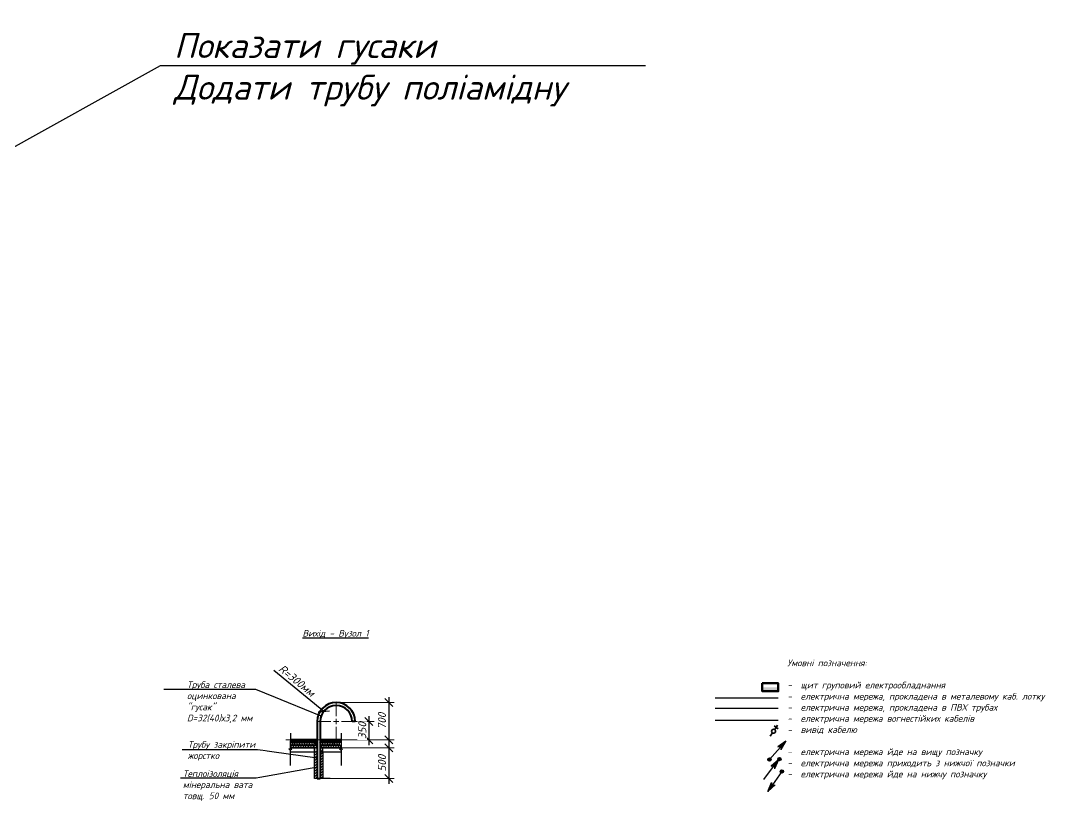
# Model space of a CAD drawing. Header units: millimetres. Extents: x -164867 to 807677, y -316775 to 513985.
# Drawn here: x 768780 to 807207, y 253372 to 282693 of the extents above; entities that cross this region are included whole.
import ezdxf
from ezdxf import colors
from ezdxf.entities.mleader import LeaderData, LeaderLine
from ezdxf.math import Vec2, Vec3

# ---------------------------------------------------------------- set-up
doc = ezdxf.new("R2010")
doc.units = ezdxf.units.MM
doc.layers.get('Defpoints').update_dxf_attribs({"color": 140})
doc.layers.add('0S-Insulation_pattern', color=120, linetype='Continuous')
doc.layers.add('выноски', color=7, linetype='Continuous')
for name, color, linetype, lineweight in [('E_Аварійні мережі', 1, 'Continuous', 30), ('E_В лотку', 5, 'Kabl_in_Lotok', 30), ('E_Обладнання', 84, 'Continuous', 35), ('E_Розп. мережі', 5, 'Continuous', 30), ('E_Щити', 1, 'Continuous', 50), ('okna', 7, 'Continuous', 13), ('Балки', 5, 'Continuous', 30)]:
    doc.layers.add(name, color=color, linetype=linetype, lineweight=lineweight)
doc.styles.add('GOST 2.304', font='isocpeui.ttf')
doc.styles.add('ГОСТ', font='isocpeui.ttf')
doc.styles.add('ГОСТ 2.304', font='isocpeui.ttf')
doc.linetypes.add('Kabl_in_Lotok', pattern='A,10,[130,ltypeshp.shx,S=1,R=0,X=0,Y=0],1,[130,ltypeshp.shx,S=1,R=90,X=0,Y=-1],1,[130,ltypeshp.shx,S=1,R=0,X=0,Y=0],10', length=22)
doc.dimstyles.new('Копия ГОСТ М100', dxfattribs={"dimscale": 100, "dimtxt": 3, "dimasz": 3, "dimexe": 2, "dimexo": 0, "dimgap": 1, "dimtad": 1, "dimdec": 0, "dimzin": 0, "dimdsep": 46, "dimtxsty": 'ГОСТ', "dimblk": 'OBLIQUE', "dimcen": -1, "dimdle": 2, "dimadec": 0, "dimazin": 0, "dimtfac": 1, "dimtdec": 0, "dimtofl": 0, "dimtmove": 0, "dimatfit": 3, "dimldrblk": 'OBLIQUE', "dimfxl": 0.18, "dimtfill": 1, "dimtolj": 1, "dimtzin": 0, "dimlwe": 9, "dimarcsym": 0})

# ---------------------------------------------------------------- blocks, each defined once
blk = doc.blocks.new('электровывод')
at = {"color": 0, "linetype": 'ByBlock', "lineweight": -2}
for p, q in [((-123, 124), (-205, 207)), ((-202, 127), (-125, 204)), ((-59, 60), (0, 0))]:
    blk.add_line(p, q, dxfattribs=at)
blk.add_circle((-91, 92), 44.9, dxfattribs=at)
blk = doc.blocks.new('*U6')
at = {"lineweight": 40}
h = blk.add_hatch(color=0, dxfattribs=at)
h.dxf.hatch_style = 1
h.paths.add_polyline_path([(300, 150), (-300, 150), (-300, 0), (300, 0)])
at = {"color": 0}
blk.add_lwpolyline([(-300, 300), (300, 300), (300, 0), (-300, 0)], close=True, dxfattribs=at)
blk = doc.blocks.new('*U69')
at = {"lineweight": -2}
h = blk.add_hatch(color=256, dxfattribs=at)
edge = h.paths.add_edge_path()
edge.add_arc((0.07, 0), 1.28, 0, 360)
h = blk.add_hatch(color=256, dxfattribs=at)
h.paths.add_polyline_path([(-0.47, -0.71), (-5.33, -6.22), (-2.9, -5.18)])
h.paths.add_polyline_path([(-0.47, -0.71), (-2.9, -5.18), (-2.45, -7.79)])
for p, q in [((-9.24, -16.84), (-0.47, -0.71)), ((-0.47, -0.71), (-5.33, -6.22)), ((-0.47, -0.71), (-5.33, -6.22)), ((-5.33, -6.22), (-2.9, -5.18)), ((-5.33, -6.22), (-2.9, -5.18)), ((-2.9, -5.18), (-2.45, -7.79)), ((-2.9, -5.18), (-2.45, -7.79)), ((-0.47, -0.71), (-2.45, -7.79)), ((-0.47, -0.71), (-2.45, -7.79))]:
    blk.add_line(p, q, dxfattribs=at)
blk.add_circle((0.11, 0), 1.24, dxfattribs=at)
blk = doc.blocks.new('*U68')
at = {"lineweight": -2}
h = blk.add_hatch(color=256, dxfattribs=at)
h.paths.add_polyline_path([(8.77, 16.13), (3.9, 10.61), (6.34, 11.65)])
h.paths.add_polyline_path([(8.77, 16.13), (6.34, 11.65), (6.79, 9.05)])
h = blk.add_hatch(color=256, dxfattribs=at)
edge = h.paths.add_edge_path()
edge.add_arc((0.07, 0), 1.28, 0, 360)
for p, q in [((0, 0), (8.77, 16.13)), ((8.77, 16.13), (3.9, 10.61)), ((8.77, 16.13), (6.79, 9.05)), ((3.9, 10.61), (6.34, 11.65)), ((6.34, 11.65), (6.79, 9.05))]:
    blk.add_line(p, q, dxfattribs=at)
blk.add_circle((0.11, 0), 1.24, dxfattribs=at)
blk = doc.blocks.new('*U18')
at = {"lineweight": -2}
h = blk.add_hatch(color=256, dxfattribs=at)
edge = h.paths.add_edge_path()
edge.add_arc((0.07, 0), 1.28, 0, 360)
h = blk.add_hatch(color=256, dxfattribs=at)
h.paths.add_polyline_path([(8.88, -16.13), (4.02, -10.62), (6.45, -11.65)])
h.paths.add_polyline_path([(8.88, -16.13), (6.45, -11.65), (6.9, -9.05)])
for p, q in [((0.11, 0), (8.88, -16.13)), ((8.88, -16.13), (4.02, -10.62)), ((4.02, -10.62), (6.45, -11.65)), ((6.45, -11.65), (6.9, -9.05)), ((8.88, -16.13), (6.9, -9.05))]:
    blk.add_line(p, q, dxfattribs=at)
blk.add_circle((0.11, 0), 1.24, dxfattribs=at)
blk = doc.blocks.new('_None')
blk = doc.blocks.new('_Oblique')
at = {"color": 0, "linetype": 'ByBlock', "lineweight": -2}
blk.add_line((-0.5, -0.5), (0.5, 0.5), dxfattribs=at)
blk = doc.blocks.new('*D510')
at = {"color": 0, "lineweight": 9, "ltscale": 10, "transparency": 16777216}
for p, q in [((780615, 257124), (782783, 257124)), ((778728, 255724), (782783, 255724))]:
    blk.add_line(p, q, dxfattribs=at)
at = {"color": 0, "lineweight": -2, "ltscale": 10, "transparency": 16777216}
blk.add_line((782583, 257324), (782583, 255524), dxfattribs=at)
at = {"layer": 'Defpoints', "color": 0, "ltscale": 10, "transparency": 16777216}
for p in [(780615, 257124), (778728, 255724), (782583, 255724)]:
    blk.add_point(p, dxfattribs=at)
at = {"color": 0, "lineweight": -2, "ltscale": 10, "transparency": 16777216, "xscale": 300, "yscale": 300, "zscale": 300}
for p, rotation in [((782583, 257124), 90), ((782583, 255724), 270)]:
    blk.add_blockref('_Oblique', p, dxfattribs=dict(at, rotation=rotation))
at = {"color": 0, "ltscale": 10, "transparency": 16777216, "insert": (782331, 256424), "char_height": 300, "attachment_point": 5, "rotation": 90, "style": 'ГОСТ', "bg_fill": 3, "box_fill_scale": 1.1, "bg_fill_color": 256, "bg_fill_true_color": 13158600, "bg_fill_transparency": 0}
blk.add_mtext('\\A1;700', dxfattribs=at)
blk = doc.blocks.new('*D511')
at = {"color": 0, "lineweight": -2, "ltscale": 10, "transparency": 16777216}
blk.add_line((782583, 255619), (782583, 254068), dxfattribs=at)
at = {"color": 0, "lineweight": 9, "ltscale": 10, "transparency": 16777216}
for p, q in [((780015, 255419), (782783, 255419)), ((779958, 254268), (782783, 254268))]:
    blk.add_line(p, q, dxfattribs=at)
at = {"layer": 'Defpoints', "color": 0, "ltscale": 10, "transparency": 16777216}
for p in [(780015, 255419), (779958, 254268), (782583, 254268)]:
    blk.add_point(p, dxfattribs=at)
at = {"color": 0, "lineweight": -2, "ltscale": 10, "transparency": 16777216, "xscale": 300, "yscale": 300, "zscale": 300}
for p, rotation in [((782583, 255419), 90), ((782583, 254268), 270)]:
    blk.add_blockref('_Oblique', p, dxfattribs=dict(at, rotation=rotation))
at = {"color": 0, "ltscale": 10, "transparency": 16777216, "insert": (782333, 254844), "char_height": 300, "attachment_point": 5, "rotation": 90, "style": 'ГОСТ', "bg_fill": 3, "box_fill_scale": 1.1, "bg_fill_color": 256, "bg_fill_true_color": 13158600, "bg_fill_transparency": 0}
blk.add_mtext('\\A1;500', dxfattribs=at)
blk = doc.blocks.new('*D512')
at = {"color": 0, "lineweight": -2, "ltscale": 10, "transparency": 16777216}
blk.add_line((778282, 258329), (780152, 256791), dxfattribs=at)
at = {"color": 0, "lineweight": 9, "ltscale": 10, "transparency": 16777216}
for p, q in [((780615, 256610), (780615, 257110)), ((780415, 256410), (779915, 256410)), ((780515, 256410), (780715, 256410)), ((780615, 256310), (780615, 256510)), ((780815, 256410), (781315, 256410)), ((780615, 256210), (780615, 255710))]:
    blk.add_line(p, q, dxfattribs=at)
at = {"layer": 'Defpoints', "color": 0, "ltscale": 10, "transparency": 16777216}
for p in [(780152, 256791), (780615, 256410)]:
    blk.add_point(p, dxfattribs=at)
at = {"color": 0, "lineweight": -2, "ltscale": 10, "transparency": 16777216, "xscale": 300, "yscale": 300, "zscale": 300, "rotation": 320.5607098328831}
blk.add_blockref('_Oblique', (780152, 256791), dxfattribs=at)
at = {"color": 0, "ltscale": 10, "transparency": 16777216, "insert": (779144, 257943), "char_height": 300, "attachment_point": 5, "rotation": 320.5607, "style": 'ГОСТ', "bg_fill": 3, "box_fill_scale": 1.1, "bg_fill_color": 256, "bg_fill_true_color": 13158600, "bg_fill_transparency": 0}
blk.add_mtext('\\A1;R=300мм', dxfattribs=at)
blk = doc.blocks.new('*D517')
at = {"color": 0, "lineweight": 9, "ltscale": 10, "transparency": 16777216}
for p, q in [((781272, 256410), (782043, 256410)), ((780796, 255722), (782043, 255722))]:
    blk.add_line(p, q, dxfattribs=at)
at = {"color": 0, "lineweight": -2, "ltscale": 10, "transparency": 16777216}
blk.add_line((781843, 256610), (781843, 255522), dxfattribs=at)
at = {"layer": 'Defpoints', "color": 0, "ltscale": 10, "transparency": 16777216}
blk.add_point((780796, 255722), dxfattribs=at)
at = {"color": 0, "lineweight": -2, "ltscale": 10, "transparency": 16777216, "xscale": 300, "yscale": 300, "zscale": 300}
for p, rotation in [((781843, 256410), 90), ((781843, 255722), 270)]:
    blk.add_blockref('_Oblique', p, dxfattribs=dict(at, rotation=rotation))
at = {"color": 0, "ltscale": 10, "transparency": 16777216, "insert": (781593, 256066), "char_height": 300, "attachment_point": 5, "rotation": 90, "style": 'ГОСТ', "bg_fill": 3, "box_fill_scale": 1.1, "bg_fill_color": 256, "bg_fill_true_color": 13158600, "bg_fill_transparency": 0}
blk.add_mtext('\\A1;350', dxfattribs=at)
at = {"layer": 'Defpoints', "color": 0, "ltscale": 10, "transparency": 16777216}
for p in [(781272, 256410), (781843, 255722)]:
    blk.add_point(p, dxfattribs=at)

msp = doc.modelspace()

# ---------------------------------------------------------------- hatches: boundary and pattern name
at = {"ltscale": 10}
h = msp.add_hatch(dxfattribs=at)
h.set_pattern_fill('JIS_WOOD', color=256, scale=100)
h.set_pattern_definition([(45, (496988.22, 426718.01), (-50, 50), [])])
h.paths.add_polyline_path([(780115.29, 255258.86), (780015.29, 255258.86), (780015.29, 254858.86), (780115.29, 254858.86)])
h.paths.add_polyline_path([(780115.29, 254858.86), (780015.29, 254858.86), (780015.29, 254268.22), (780115.29, 254268.22)])
h.paths.add_polyline_path([(780115.29, 255410.56), (780038.08, 255268.22), (780115.29, 255268.22)])
h.paths.add_polyline_path([(779809.87, 255408.7), (779801.29, 255408.7), (779801.29, 255268.22), (779878.5, 255268.22)])
h.paths.add_polyline_path([(779901.29, 255258.86), (779801.29, 255258.86), (779801.29, 254858.86), (779901.29, 254858.86)])
h.paths.add_polyline_path([(779901.29, 254858.86), (779801.29, 254858.86), (779801.29, 254268.22), (779901.29, 254268.22)])

# ---------------------------------------------------------------- linework, layer by layer
at = {"lineweight": 40, "ltscale": 10}
for p, q in [((781329.29, 256409.8), (781215.29, 256409.8)), ((779901.29, 254268.22), (780015.29, 254268.22))]:
    msp.add_line(p, q, dxfattribs=at)
at = {"color": 124, "lineweight": 50}
for p, q in [((779901.29, 255723.8), (778895.87, 255723.8)), ((779901.29, 255723.8), (779760.26, 255723.8)), ((780796.95, 255723.8), (780015.29, 255723.8))]:
    msp.add_line(p, q, dxfattribs=at)
at = {"lineweight": 5}
for p, q in [((778895.87, 255722.32), (779901.29, 255722.32)), ((778895.87, 255622.32), (779912.19, 255622.32)), ((779760.26, 255722.32), (779901.29, 255722.32)), ((779760.26, 255622.32), (779912.19, 255622.32)), ((780008.19, 255622.32), (780796.89, 255622.32)), ((780015.29, 255722.32), (780796.95, 255722.32))]:
    msp.add_line(p, q, dxfattribs=at)
at = {"color": 5, "lineweight": 35}
for p, q in [((778895.87, 255418.82), (779901.29, 255418.82)), ((779760.26, 255418.82), (779901.29, 255418.82)), ((780015.29, 255418.82), (780796.77, 255418.82))]:
    msp.add_line(p, q, dxfattribs=at)
at = {"ltscale": 10}
for points in [[(778896.21, 255973.36), (778895.88, 255405.91), (778952.57, 255355.63), (778839.65, 255382.5), (778895.21, 255330.56), (778895.21, 254762.32)], [(780797.1, 255973.36), (780796.76, 255405.91), (780853.45, 255355.63), (780740.54, 255382.5), (780796.1, 255330.56), (780796.1, 254762.32)]]:
    msp.add_lwpolyline(points, dxfattribs=at)
at = {"lineweight": 40, "ltscale": 10}
for radius in [714, 600]:
    msp.add_arc((780615.29, 256409.8), radius, 0, 180, dxfattribs=at)
at = {"layer": '0S-Insulation_pattern', "color": 0, "lineweight": 5}
for points in [[(778896.04, 255684.79), (778906.72, 255642.01, -0.40644662), (778895.87, 255622.5)], [(779174.39, 255419.57, -0.49395148), (779143.51, 255459.93), (779173.28, 255579.21, 1.30672932), (779111.51, 255579.21), (779141.28, 255459.93, -1.30672932), (779079.51, 255459.93), (779109.28, 255579.21, 1.30672932), (779047.51, 255579.21), (779077.28, 255459.93, -1.30672932), (779015.51, 255459.93), (779045.28, 255579.21, 1.30672932), (778983.51, 255579.21), (779013.28, 255459.93, -1.30672932), (778951.51, 255459.93), (778981.28, 255579.21, 1.30672932), (778919.51, 255579.21), (778949.28, 255459.93, -0.76659814), (778895.87, 255428.84, -0.76659814)], [(778895.87, 255493.42), (778917.28, 255579.21, 0.40366668), (778895.87, 255618.14, 0.40366668)], [(778987.28, 255621.83, -0.49395148), (778971.83, 255642.01), (778986.72, 255701.65, 1.30672932), (778955.83, 255701.65), (778970.72, 255642.01, -1.30672932), (778939.83, 255642.01), (778954.72, 255701.65, 1.30672932), (778923.83, 255701.65), (778938.72, 255642.01, -1.30672932), (778907.83, 255642.01), (778922.72, 255701.65, 0.76492832), (778896.06, 255717.24, 0.76492832)], [(779179.72, 255621.83, -0.49395148), (779164.28, 255642.01), (779179.16, 255701.65, 1.30672932), (779148.28, 255701.65), (779163.16, 255642.01, -1.30672932), (779132.28, 255642.01), (779147.16, 255701.65, 1.30672932), (779116.28, 255701.65), (779131.16, 255642.01, -1.30672932), (779100.28, 255642.01), (779115.16, 255701.65, 1.30672932), (779084.28, 255701.65), (779099.16, 255642.01, -1.30672932), (779068.28, 255642.01), (779083.16, 255701.65, 1.30672932), (779052.28, 255701.65), (779067.16, 255642.01, -1.30672932), (779036.28, 255642.01), (779051.16, 255701.65, 1.30672932), (779020.28, 255701.65), (779035.16, 255642.01, -1.30672932), (779004.28, 255642.01), (779019.16, 255701.65, 1.30672932), (778988.28, 255701.65), (779003.16, 255642.01, -0.62120462), (778981.66, 255623.02)], [(779555.72, 255419.57, -0.49395148), (779524.83, 255459.93), (779554.61, 255579.21, 1.30672932), (779492.83, 255579.21), (779522.61, 255459.93, -1.30672932), (779460.83, 255459.93), (779490.61, 255579.21, 1.30672932), (779428.83, 255579.21), (779458.61, 255459.93, -1.30672932), (779396.83, 255459.93), (779426.61, 255579.21, 1.30672932), (779364.83, 255579.21), (779394.61, 255459.93, -1.30672932), (779332.83, 255459.93), (779362.61, 255579.21, 1.30672932), (779300.83, 255579.21), (779330.61, 255459.93, -1.30672932), (779268.83, 255459.93), (779298.61, 255579.21, 1.30672932), (779236.83, 255579.21), (779266.61, 255459.93, -1.30672932), (779204.83, 255459.93), (779234.61, 255579.21, 1.30672932), (779172.83, 255579.21), (779202.61, 255459.93, -0.62120462), (779159.61, 255421.95)], [(779371.84, 255621.83, -0.49395148), (779356.39, 255642.01), (779371.28, 255701.65, 1.30672932), (779340.39, 255701.65), (779355.28, 255642.01, -1.30672932), (779324.39, 255642.01), (779339.28, 255701.65, 1.30672932), (779308.39, 255701.65), (779323.28, 255642.01, -1.30672932), (779292.39, 255642.01), (779307.28, 255701.65, 1.30672932), (779276.39, 255701.65), (779291.28, 255642.01, -1.30672932), (779260.39, 255642.01), (779275.28, 255701.65, 1.30672932), (779244.39, 255701.65), (779259.28, 255642.01, -1.30672932), (779228.39, 255642.01), (779243.28, 255701.65, 1.30672932), (779212.39, 255701.65), (779227.28, 255642.01, -1.30672932), (779196.39, 255642.01), (779211.28, 255701.65, 1.30672932), (779180.39, 255701.65), (779195.28, 255642.01, -0.62120462), (779173.78, 255623.02)], [(779540.45, 255624.39, -0.68730427), (779516.33, 255642.01), (779531.22, 255701.65, 1.30672932), (779500.33, 255701.65), (779515.22, 255642.01, -1.30672932), (779484.33, 255642.01), (779499.22, 255701.65, 1.30672932), (779468.33, 255701.65), (779483.22, 255642.01, -1.30672932), (779452.33, 255642.01), (779467.22, 255701.65, 1.30672932), (779436.33, 255701.65), (779451.22, 255642.01, -1.30672932), (779420.33, 255642.01), (779435.22, 255701.65, 1.30672932), (779404.33, 255701.65), (779419.22, 255642.01, -1.30672932), (779388.33, 255642.01), (779403.22, 255701.65, 1.30672932), (779372.33, 255701.65), (779387.22, 255642.01, -0.62120462), (779365.71, 255623.02)], [(779801.55, 255423.91, -0.49395148), (779770.66, 255464.28), (779800.44, 255583.55, 1.30672932), (779738.66, 255583.55), (779768.44, 255464.28, -1.30672932), (779706.66, 255464.28), (779736.44, 255583.55, 1.30672932), (779674.66, 255583.55), (779704.44, 255464.28, -1.30672932), (779642.66, 255464.28), (779672.44, 255583.55, 1.30672932), (779610.66, 255583.55), (779640.44, 255464.28, -1.30672932), (779578.66, 255464.28), (779608.44, 255583.55, 1.30672932), (779546.66, 255583.55), (779576.44, 255464.28, -0.76659814), (779523.02, 255433.19, -0.76659814)], [(779724.16, 255621.83, -0.49395148), (779708.72, 255642.01), (779723.61, 255701.65, 1.30672932), (779692.72, 255701.65), (779707.61, 255642.01, -1.30672932), (779676.72, 255642.01), (779691.61, 255701.65, 1.30672932), (779660.72, 255701.65), (779675.61, 255642.01, -1.30672932), (779644.72, 255642.01), (779659.61, 255701.65, 1.30672932), (779628.72, 255701.65), (779643.61, 255642.01, -1.30672932), (779612.72, 255642.01), (779627.61, 255701.65, 1.30672932), (779596.72, 255701.65), (779611.61, 255642.01, -1.30672932), (779580.72, 255642.01), (779595.61, 255701.65, 1.30672932), (779564.72, 255701.65), (779579.61, 255642.01, -1.30672932), (779548.72, 255642.01), (779563.61, 255701.65, 1.30672932), (779532.72, 255701.65), (779547.61, 255642.01, -0.62120462), (779526.11, 255623.02)], [(779892.78, 255624.39, -0.68730427), (779868.66, 255642.01), (779883.55, 255701.65, 1.30672932), (779852.66, 255701.65), (779867.55, 255642.01, -1.30672932), (779836.66, 255642.01), (779851.55, 255701.65, 1.30672932), (779820.66, 255701.65), (779835.55, 255642.01, -1.30672932), (779804.66, 255642.01), (779819.55, 255701.65, 1.30672932), (779788.66, 255701.65), (779803.55, 255642.01, -1.30672932), (779772.66, 255642.01), (779787.55, 255701.65, 1.30672932), (779756.66, 255701.65), (779771.55, 255642.01, -1.30672932), (779740.66, 255642.01), (779755.55, 255701.65, 1.30672932), (779724.66, 255701.65), (779739.55, 255642.01, -0.62120462), (779718.04, 255623.02)], [(779851.66, 255621.83, -0.49395148), (779836.22, 255642.01), (779851.11, 255701.65, 1.30672932), (779820.22, 255701.65), (779835.11, 255642.01, -1.30672932), (779804.22, 255642.01), (779819.11, 255701.65, 1.30672932), (779788.22, 255701.65), (779803.11, 255642.01, -1.30672932), (779772.22, 255642.01), (779787.11, 255701.65, 1.30672932), (779756.22, 255701.65), (779771.11, 255642.01, -0.40644662), (779760.26, 255622.5, -0.40644662)], [(779901.29, 255421.01, -0.40352186), (779879.89, 255459.93), (779909.67, 255579.21, 1.30672932), (779847.89, 255579.21), (779877.67, 255459.93, -1.30672932), (779815.89, 255459.93), (779845.67, 255579.21, 1.30672932), (779783.89, 255579.21), (779813.67, 255459.93, -0.76659814), (779760.26, 255428.84)], [(779901.29, 255721.79, 0.51723897), (779884.66, 255701.65), (779899.55, 255642.01, -1.30672932), (779868.66, 255642.01), (779883.55, 255701.65, 1.30672932), (779852.66, 255701.65), (779867.55, 255642.01, -0.62120462), (779846.05, 255623.02)], [(779901.29, 255721.71, 0.53238352), (779883.91, 255701.65), (779898.8, 255642.01, -0.62120462), (779877.29, 255623.02)], [(779911.43, 255622.32, -0.41917531), (779899.91, 255642.01), (779901.29, 255647.57)], [(779910.78, 255587.57, 0.06619444), (779911.89, 255579.21)], [(779995.55, 255642.01, -0.06619444), (779996.11, 255637.83, -0.06619444)], [(780044.11, 255621.83, -0.49395148), (780028.66, 255642.01), (780043.55, 255701.65, 1.30672932), (780012.66, 255701.65), (780027.55, 255642.01, -1.30672932), (779996.66, 255642.01), (780011.55, 255701.65, 0.06619444), (780012.11, 255705.83, 0.06619444)], [(780038.78, 255419.57, -0.49395148), (780007.89, 255459.93), (780037.67, 255579.21, 0.4127962), (780015.29, 255618.42, 0.4127962)], [(780420.11, 255419.57, -0.49395148), (780389.22, 255459.93), (780419, 255579.21, 1.30672932), (780357.22, 255579.21), (780387, 255459.93, -1.30672932), (780325.22, 255459.93), (780355, 255579.21, 1.30672932), (780293.22, 255579.21), (780323, 255459.93, -1.30672932), (780261.22, 255459.93), (780291, 255579.21, 1.30672932), (780229.22, 255579.21), (780259, 255459.93, -1.30672932), (780197.22, 255459.93), (780227, 255579.21, 1.30672932), (780165.22, 255579.21), (780195, 255459.93, -1.30672932), (780133.22, 255459.93), (780163, 255579.21, 1.30672932), (780101.22, 255579.21), (780131, 255459.93, -1.30672932), (780069.22, 255459.93), (780099, 255579.21, 1.30672932), (780037.22, 255579.21), (780067, 255459.93, -0.62120462), (780024, 255421.95)], [(780236.22, 255621.83, -0.49395148), (780220.78, 255642.01), (780235.67, 255701.65, 1.30672932), (780204.78, 255701.65), (780219.67, 255642.01, -1.30672932), (780188.78, 255642.01), (780203.67, 255701.65, 1.30672932), (780172.78, 255701.65), (780187.67, 255642.01, -1.30672932), (780156.78, 255642.01), (780171.67, 255701.65, 1.30672932), (780140.78, 255701.65), (780155.67, 255642.01, -1.30672932), (780124.78, 255642.01), (780139.67, 255701.65, 1.30672932), (780108.78, 255701.65), (780123.67, 255642.01, -1.30672932), (780092.78, 255642.01), (780107.67, 255701.65, 1.30672932), (780076.78, 255701.65), (780091.67, 255642.01, -1.30672932), (780060.78, 255642.01), (780075.67, 255701.65, 1.30672932), (780044.78, 255701.65), (780059.67, 255642.01, -0.62120462), (780038.17, 255623.02)], [(780404.84, 255624.39, -0.68730427), (780380.72, 255642.01), (780395.6, 255701.65, 1.30672932), (780364.72, 255701.65), (780379.6, 255642.01, -1.30672932), (780348.72, 255642.01), (780363.6, 255701.65, 1.30672932), (780332.72, 255701.65), (780347.6, 255642.01, -1.30672932), (780316.72, 255642.01), (780331.6, 255701.65, 1.30672932), (780300.72, 255701.65), (780315.6, 255642.01, -1.30672932), (780284.72, 255642.01), (780299.6, 255701.65, 1.30672932), (780268.72, 255701.65), (780283.6, 255642.01, -1.30672932), (780252.72, 255642.01), (780267.6, 255701.65, 1.30672932), (780236.72, 255701.65), (780251.6, 255642.01, -0.62120462), (780230.1, 255623.02)], [(780588.55, 255621.83, -0.49395148), (780573.11, 255642.01), (780588, 255701.65, 1.30672932), (780557.11, 255701.65), (780572, 255642.01, -1.30672932), (780541.11, 255642.01), (780556, 255701.65, 1.30672932), (780525.11, 255701.65), (780540, 255642.01, -1.30672932), (780509.11, 255642.01), (780524, 255701.65, 1.30672932), (780493.11, 255701.65), (780508, 255642.01, -1.30672932), (780477.11, 255642.01), (780492, 255701.65, 1.30672932), (780461.11, 255701.65), (780476, 255642.01, -1.30672932), (780445.11, 255642.01), (780460, 255701.65, 1.30672932), (780429.11, 255701.65), (780444, 255642.01, -1.30672932), (780413.11, 255642.01), (780428, 255701.65, 1.30672932), (780397.11, 255701.65), (780412, 255642.01, -0.62120462), (780390.5, 255623.02)], [(780796.88, 255605.32, 0.85007739), (780739.36, 255579.21), (780769.14, 255459.93, -1.30672932), (780707.36, 255459.93), (780737.14, 255579.21, 1.30672932), (780675.36, 255579.21), (780705.14, 255459.93, -1.30672932), (780643.36, 255459.93), (780673.14, 255579.21, 1.30672932), (780611.36, 255579.21), (780641.14, 255459.93, -1.30672932), (780579.36, 255459.93), (780609.14, 255579.21, 1.30672932), (780547.36, 255579.21), (780577.14, 255459.93, -1.30672932), (780515.36, 255459.93), (780545.14, 255579.21, 1.30672932), (780483.36, 255579.21), (780513.14, 255459.93, -1.30672932), (780451.36, 255459.93), (780481.14, 255579.21, 1.30672932), (780419.36, 255579.21), (780449.14, 255459.93, -0.62120462), (780406.14, 255421.95)], [(780757.17, 255624.39, -0.68730427), (780733.05, 255642.01), (780747.93, 255701.65, 1.30672932), (780717.05, 255701.65), (780731.93, 255642.01, -1.30672932), (780701.05, 255642.01), (780715.93, 255701.65, 1.30672932), (780685.05, 255701.65), (780699.93, 255642.01, -1.30672932), (780669.05, 255642.01), (780683.93, 255701.65, 1.30672932), (780653.05, 255701.65), (780667.93, 255642.01, -1.30672932), (780637.05, 255642.01), (780651.93, 255701.65, 1.30672932), (780621.05, 255701.65), (780635.93, 255642.01, -1.30672932), (780605.05, 255642.01), (780619.93, 255701.65, 1.30672932), (780589.05, 255701.65), (780603.93, 255642.01, -0.62120462), (780582.43, 255623.02)], [(780796.95, 255721.79, 0.51770786), (780780.3, 255701.65), (780795.18, 255642.01, -1.30672932), (780764.3, 255642.01), (780779.18, 255701.65, 1.30672932), (780748.3, 255701.65), (780763.18, 255642.01, -0.62120462), (780741.68, 255623.02)], [(780796.77, 255420.04, -0.44150761), (780771.36, 255459.93), (780796.86, 255562.04)], [(780796.9, 255631.86, -0.16315974), (780796.3, 255642.01), (780796.9, 255644.45)], [(780005.67, 255459.93, -0.06619444), (780006.78, 255451.57, -0.06619444)]]:
    msp.add_lwpolyline(points, format="xyb", dxfattribs=at)
at = {"layer": 'E_Аварійні мережі'}
msp.add_lwpolyline([(797188.26, 256445.96), (794822.69, 256445.96)], dxfattribs=at)
at = {"layer": 'E_В лотку', "ltscale": 100}
msp.add_lwpolyline([(794824.62, 257291.66), (797190.2, 257291.66)], dxfattribs=at)
at = {"layer": 'E_Розп. мережі'}
msp.add_lwpolyline([(797188.26, 256891.4), (794822.69, 256891.4)], dxfattribs=at)
at = {"layer": 'okna', "color": 0, "lineweight": 5}
for p, q in [((778895.87, 255258.92), (779901.29, 255258.93)), ((779760.26, 255258.92), (779901.29, 255258.92)), ((780015.29, 255258.92), (780796.1, 255258.93))]:
    msp.add_line(p, q, dxfattribs=at)
at = {"layer": 'Балки', "color": 0, "lineweight": 5}
for points in [[(778895.87, 255258.86), (779901.29, 255258.86)], [(779760.26, 255258.86), (779901.29, 255258.86)], [(780015.29, 255258.86), (780796.1, 255258.86)]]:
    msp.add_lwpolyline(points, dxfattribs=at)

# ---------------------------------------------------------------- block references
at = {"layer": 'E_В лотку', "ltscale": 100}
for name, p, xscale, yscale, zscale, rotation in [('*U68', (796854.45, 254985.63), 50.00000000000004, 50.00000000000004, 50.00000000000004, 346.4569506739439), ('*U69', (797229.38, 255002.15), 50.00000000000004, 50.00000000000004, 50.00000000000004, 351.4569506739427), ('*U18', (797321.24, 254540.9), 50.00000000000003, 50.00000000000003, 50.00000000000003, 296.456950673945)]:
    msp.add_blockref(name, p, dxfattribs=dict(at, xscale=xscale, yscale=yscale, zscale=zscale, rotation=rotation))
at = {"layer": 'E_Обладнання', "xscale": -1.687500000021706, "yscale": 1.687500000021705, "zscale": 1.687500000021704, "rotation": 10.78376077381928}
msp.add_blockref('электровывод', (796890.48, 255863.58), dxfattribs=at)
at = {"layer": 'E_Щити'}
msp.add_blockref('*U6', (796887.38, 257544.1), dxfattribs=at)

# ---------------------------------------------------------------- texts
at = {"color": 7, "lineweight": 15, "insert": (797527.67, 258732.26), "char_height": 250, "width": 18030.5683, "attachment_point": 1, "style": 'GOST 2.304'}
msp.add_mtext('\\pt500;{\\C256;Умовні позначення:\\P\\P-^Iщит груповий електрообладнання\\P-^Iелектрична мережа, прокладена в металевому каб. лотку\\P-^Iелектрична мережа, прокладена в ПВХ трубах\\P-^Iелектрична мережа вогнестійких кабелів \\P-^Iвивід кабелю\\P\\P-^Iелектрична мережа йде на вищу позначку\\P-^Iелектрична мережа приходить з нижчої позначки\\P-^Iелектрична мережа йде на нижчу позначку}', dxfattribs=at)

# ---------------------------------------------------------------- leaders
at = {"layer": 'Defpoints', "color": 2, "ltscale": 100}
ml = msp.add_multileader_mtext('Standard', dxfattribs=at)
ml.set_content('Показати гусаки\\PДодати трубу поліамідну', color=2, style='ГОСТ 2.304')
ml.set_leader_properties(color=256, linetype='ByLayer', lineweight=-1)
ml.set_arrow_properties(name='NONE')
ml.build(insert=Vec2(0, 0))
ml.multileader.update_dxf_attribs({"has_dogleg": 0, "text_left_attachment_type": 6, "text_right_attachment_type": 6, "text_top_attachment_type": 10, "dogleg_length": 0, "arrow_head_size": 5})
ctx = ml.context
ctx.base_point, ctx.char_height, ctx.arrow_head_size, ctx.landing_gap_size, ctx.plane_origin = Vec3(774032.72, 281005.14), 937.5, 5, 500, Vec3(775562.78, 281362.64)
ctx.left_attachment, ctx.right_attachment = 6, 6
notes = []
notes.append((ctx, [(0, (1, 1, 0), (774032.72, 281005.14), (1, 0), 0, [(2, [(732558.46, 257976.42)], 0, [])])]))
ctx.mtext.insert, ctx.mtext.flow_direction = Vec3(774532.72, 282223.89), 5
ctx.mtext.has_bg_fill, ctx.mtext.bg_color, ctx.mtext.bg_scale_factor, ctx.mtext.bg_transparency, ctx.mtext.use_window_bg_color = 1, -1027028792, 1.5, 0, 1
for ctx, leaders in notes:
    for number, flags, end, landing, length, lines in leaders:
        leader = LeaderData()
        leader.index, (leader.has_last_leader_line, leader.has_dogleg_vector, leader.attachment_direction) = number, flags
        leader.last_leader_point, leader.dogleg_vector, leader.dogleg_length = Vec3(end), Vec3(landing), length
        for number, points, colour, breaks in lines:
            line = LeaderLine()
            line.index, line.vertices, line.color, line.breaks = number, Vec3.list(points), colors.encode_raw_color(colour), breaks
            leader.lines.append(line)
        ctx.leaders.append(leader)

# ---------------------------------------------------------------- next in the draw order: texts
at = {"ltscale": 40, "insert": (780417.14, 259685.4), "char_height": 250, "width": 5012.6489, "attachment_point": 5, "style": 'ГОСТ'}
msp.add_mtext('\\pl350;{\\LВихід - Вузол 1}', dxfattribs=at)

# ---------------------------------------------------------------- next in the draw order: dimensions: what is measured, and where the dimension line sits
at = {"ltscale": 10}
dim = msp.add_linear_dim(base=(782582.62, 255723.8), p1=(780615.29, 257123.8), p2=(778727.83, 255723.8), angle=90, text='700', dimstyle='Копия ГОСТ М100', override={"dimfxl": 25.4}, dxfattribs=at)
dim.commit()
dim.dimension.update_dxf_attribs({"geometry": '*D510', "text_midpoint": (782330.69, 256423.8)})

# ---------------------------------------------------------------- next in the draw order: linework, layer by layer
at = {"lineweight": 40, "ltscale": 10}
for p, q in [((779901.29, 256409.8), (779901.29, 254268.22)), ((780015.29, 256409.8), (780015.29, 254268.22))]:
    msp.add_line(p, q, dxfattribs=at)

# ---------------------------------------------------------------- next in the draw order: dimensions: what is measured, and where the dimension line sits
at = {"ltscale": 10}
dim = msp.add_linear_dim(base=(782582.62, 254268.22), p1=(780015.29, 255418.82), p2=(779958.29, 254268.22), angle=90, text='500', dimstyle='Копия ГОСТ М100', override={"dimfxl": 25.4}, dxfattribs=at)
dim.commit()
dim.dimension.update_dxf_attribs({"geometry": '*D511', "text_midpoint": (782332.62, 254843.52)})

# ---------------------------------------------------------------- next in the draw order: leaders
at = {"layer": 'выноски', "color": 6, "ltscale": 100}
ml = msp.add_multileader_mtext('Standard', dxfattribs=at)
ml.set_content('Труба сталева оцинкована\\P"гусак" \\PD=32(40)х3,2 мм', color=6, style='GOST 2.304')
ml.set_leader_properties()
ml.set_arrow_properties(name='NONE')
ml.build(insert=Vec2(0, 0))
ml.multileader.update_dxf_attribs({"text_left_attachment_type": 6, "text_right_attachment_type": 6})
ctx = ml.context
ctx.base_point, ctx.char_height, ctx.plane_origin = Vec3(775018.83, 257614.39), 250, Vec3(771210.11, 257430.81)
ctx.left_attachment, ctx.right_attachment = 6, 6
notes = []
notes.append((ctx, [(1, (1, 1, 0), (777607.92, 257614.39), (-1, 0), 8, [(0, [(780050.25, 256611.61)], 0, [])])]))
ctx.mtext.insert, ctx.mtext.width, ctx.mtext.defined_height, ctx.mtext.flow_direction = Vec3(775020.83, 257914.39), 3414.7105, 652.51, 5
ctx.mtext.has_bg_fill, ctx.mtext.bg_color, ctx.mtext.bg_scale_factor, ctx.mtext.bg_transparency, ctx.mtext.use_window_bg_color = 1, -1023410167, 1.5, 0, 1
for ctx, leaders in notes:
    for number, flags, end, landing, length, lines in leaders:
        leader = LeaderData()
        leader.index, (leader.has_last_leader_line, leader.has_dogleg_vector, leader.attachment_direction) = number, flags
        leader.last_leader_point, leader.dogleg_vector, leader.dogleg_length = Vec3(end), Vec3(landing), length
        for number, points, colour, breaks in lines:
            line = LeaderLine()
            line.index, line.vertices, line.color, line.breaks = number, Vec3.list(points), colors.encode_raw_color(colour), breaks
            leader.lines.append(line)
        ctx.leaders.append(leader)

# ---------------------------------------------------------------- next in the draw order: linework, layer by layer
at = {"ltscale": 10}
for p, q in [((779801.29, 255268.22), (779801.29, 255408.7)), ((780115.29, 255268.22), (780115.29, 255410.56)), ((780392.33, 254268.22), (779901.29, 254268.22))]:
    msp.add_line(p, q, dxfattribs=at)
msp.add_lwpolyline([(780015.29, 255268.22), (780115.29, 255268.22), (780115.29, 254268.22), (779801.29, 254268.22), (779801.29, 255268.22), (779901.29, 255268.22)], dxfattribs=at)

# ---------------------------------------------------------------- next in the draw order: leaders
at = {"layer": 'выноски', "color": 6, "ltscale": 100}
ml = msp.add_multileader_mtext('Standard', dxfattribs=at)
ml.set_content('Теплоізоляція\\Pмінеральна вата\\Pтовщ. 50 мм', color=6, style='GOST 2.304')
ml.set_leader_properties()
ml.set_arrow_properties(name='NONE')
ml.build(insert=Vec2(0, 0))
ml.multileader.update_dxf_attribs({"text_left_attachment_type": 6, "text_right_attachment_type": 6})
ctx = ml.context
ctx.base_point, ctx.char_height, ctx.plane_origin = Vec3(774863.77, 254280.98), 250, Vec3(771436.83, 253635.25)
ctx.left_attachment, ctx.right_attachment = 6, 6
notes = []
notes.append((ctx, [(1, (1, 1, 0), (777609.11, 254280.98), (-1, 0), 8, [(0, [(779853.04, 254688.56)], 0, [])])]))
ctx.mtext.insert, ctx.mtext.width, ctx.mtext.defined_height, ctx.mtext.flow_direction = Vec3(774865.77, 254580.98), 2787.4151, 1114.67, 5
ctx.mtext.has_bg_fill, ctx.mtext.bg_color, ctx.mtext.bg_scale_factor, ctx.mtext.bg_transparency, ctx.mtext.use_window_bg_color = 1, -1023410167, 1.5, 0, 1
for ctx, leaders in notes:
    for number, flags, end, landing, length, lines in leaders:
        leader = LeaderData()
        leader.index, (leader.has_last_leader_line, leader.has_dogleg_vector, leader.attachment_direction) = number, flags
        leader.last_leader_point, leader.dogleg_vector, leader.dogleg_length = Vec3(end), Vec3(landing), length
        for number, points, colour, breaks in lines:
            line = LeaderLine()
            line.index, line.vertices, line.color, line.breaks = number, Vec3.list(points), colors.encode_raw_color(colour), breaks
            leader.lines.append(line)
        ctx.leaders.append(leader)

# ---------------------------------------------------------------- next in the draw order: leaders
ml = msp.add_multileader_mtext('Standard', dxfattribs=at)
ml.set_content('Трубу закріпити жорстко ', color=6, style='GOST 2.304')
ml.set_leader_properties()
ml.set_arrow_properties(name='NONE')
ml.build(insert=Vec2(0, 0))
ml.multileader.update_dxf_attribs({"text_left_attachment_type": 6, "text_right_attachment_type": 6})
ctx = ml.context
ctx.base_point, ctx.char_height, ctx.plane_origin = Vec3(775048.92, 255347.68), 250, Vec3(770010.05, 255516.62)
ctx.left_attachment, ctx.right_attachment = 6, 6
notes = []
notes.append((ctx, [(1, (1, 1, 0), (777667.73, 255347.68), (-1, 0), 8, [(0, [(779901.29, 255037.87)], 0, [])])]))
ctx.mtext.insert, ctx.mtext.width, ctx.mtext.defined_height, ctx.mtext.flow_direction = Vec3(775050.92, 255672.68), 2787.4151, 300, 5
ctx.mtext.has_bg_fill, ctx.mtext.bg_color, ctx.mtext.bg_scale_factor, ctx.mtext.bg_transparency, ctx.mtext.use_window_bg_color = 1, -1023410167, 1.5, 0, 1
for ctx, leaders in notes:
    for number, flags, end, landing, length, lines in leaders:
        leader = LeaderData()
        leader.index, (leader.has_last_leader_line, leader.has_dogleg_vector, leader.attachment_direction) = number, flags
        leader.last_leader_point, leader.dogleg_vector, leader.dogleg_length = Vec3(end), Vec3(landing), length
        for number, points, colour, breaks in lines:
            line = LeaderLine()
            line.index, line.vertices, line.color, line.breaks = number, Vec3.list(points), colors.encode_raw_color(colour), breaks
            leader.lines.append(line)
        ctx.leaders.append(leader)

# ---------------------------------------------------------------- next in the draw order: linework, layer by layer
at = {"layer": '0S-Insulation_pattern', "color": 0, "lineweight": 5}
for points in [[(779901.29, 255268.22), (778895.21, 255268.22)], [(778895.88, 255408.7), (779901.29, 255408.7)], [(780796.1, 255268.22), (780015.29, 255268.22)]]:
    msp.add_lwpolyline(points, dxfattribs=at)

# ---------------------------------------------------------------- next in the draw order: dimensions: what is measured, and where the dimension line sits
at = {"ltscale": 10}
dim = msp.add_radius_dim(center=(780615.29, 256409.8), mpoint=(780151.92, 256790.96), text='R=300мм', dimstyle='Копия ГОСТ М100', override={"dimfxl": 25.4}, dxfattribs=at)
dim.commit()
dim.dimension.update_dxf_attribs({"geometry": '*D512', "text_midpoint": (779144.3, 257943.49)})

# ---------------------------------------------------------------- next in the draw order: dimensions: what is measured, and where the dimension line sits
dim = msp.add_linear_dim(base=(781842.86, 255721.83), p1=(781272.29, 256409.8), p2=(780795.74, 255721.83), angle=90, text='350', dimstyle='Копия ГОСТ М100', override={"dimfxl": 25.4}, dxfattribs=at)
dim.commit()
dim.dimension.update_dxf_attribs({"geometry": '*D517', "text_midpoint": (781842.86, 256065.82), "dimtype": 160})

# ---------------------------------------------------------------- next in the draw order: linework, layer by layer
at = {"layer": '0S-Insulation_pattern', "color": 0, "lineweight": 5}
msp.add_lwpolyline([(780015.29, 255408.7), (780796.77, 255408.7)], dxfattribs=at)

doc.saveas('drawing.dxf')
